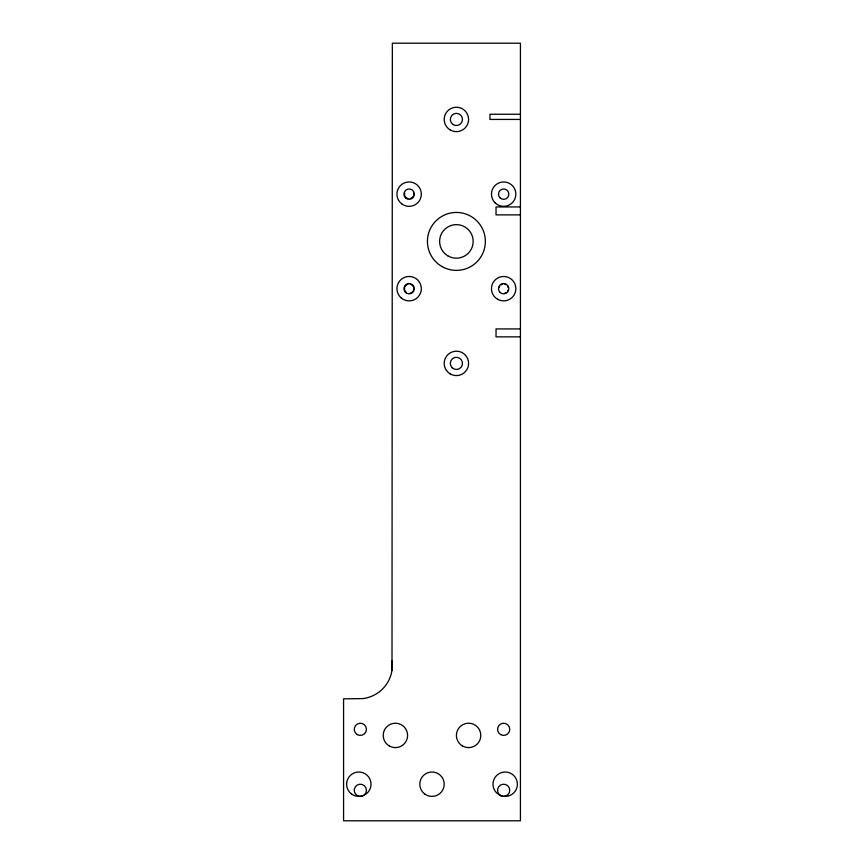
<?xml version="1.0" encoding="UTF-8"?>
<svg xmlns="http://www.w3.org/2000/svg" width="864" height="864" viewBox="0 0 864 864"><rect width="100%" height="100%" fill="white"/><g stroke="black" fill="none" stroke-linecap="round" stroke-linejoin="round"><path stroke-width="1.3" d="M391.997 670.216L392.353 43.2L520.43 43.2L520.43 820.8L343.57 820.8L343.57 698.825L362.642 698.609A33.545 33.545 0 0 0 391.997 670.216L391.997 660.895M520.43 114.253L489.942 114.253L489.942 119.437L520.43 119.437M520.43 206.95L496.033 206.95L496.033 214.877L520.43 214.877M520.43 328.925L496.033 328.925L496.033 336.863L520.43 336.863M502.405 796.079A12.193 12.193 0 0 1 496.055 776.12A12.193 12.193 0 0 1 516.64 780.008A12.193 12.193 0 0 1 503.442 796.284M508.075 289.861A4.579 4.579 0 0 1 507.622 290.963M505.948 292.637A4.579 4.579 0 0 1 504.846 293.101M499.241 287.496A4.579 4.579 0 0 1 499.705 286.394M501.379 284.72A4.579 4.579 0 0 1 502.481 284.256M504.846 284.256A4.579 4.579 0 0 1 505.948 284.72M507.622 286.394A4.579 4.579 0 0 1 508.075 287.496M413.543 192.964A4.579 4.579 0 0 1 413.543 195.329M413.089 196.43A4.579 4.579 0 0 1 410.314 198.569M407.948 198.569A4.579 4.579 0 0 1 405.173 196.43M404.708 195.329A4.579 4.579 0 0 1 404.708 192.964M413.089 290.963A4.579 4.579 0 0 1 412.366 291.913M411.415 292.637A4.579 4.579 0 0 1 410.314 293.101M405.896 291.913A4.579 4.579 0 0 1 405.173 290.963M404.708 289.861A4.579 4.579 0 0 1 404.708 287.496M405.173 286.394A4.579 4.579 0 0 1 407.948 284.256M410.314 284.256A4.579 4.579 0 0 1 413.089 286.394M413.543 287.496A4.579 4.579 0 0 1 413.543 289.861M452.088 367.697A6.102 6.102 0 0 0 462.283 364.964A6.102 6.102 0 0 0 454.82 357.502A6.102 6.102 0 0 0 452.088 367.697M447.692 255.744A16.772 16.772 0 0 0 473.159 241.78A16.772 16.772 0 0 0 448.33 226.703A16.772 16.772 0 0 0 447.692 255.744M389.308 745.978A12.193 12.193 0 0 0 407.603 735.415A12.193 12.193 0 0 0 389.308 724.853A12.193 12.193 0 0 0 389.308 745.978M462.499 745.978A12.193 12.193 0 0 0 480.794 735.415A12.193 12.193 0 0 0 462.499 724.853A12.193 12.193 0 0 0 462.499 745.978M424.591 793.897A12.193 12.193 0 0 0 444.096 785.776A12.193 12.193 0 0 0 427.313 772.945A12.193 12.193 0 0 0 424.591 793.897M351.324 793.832A12.193 12.193 0 0 0 370.894 785.884A12.193 12.193 0 0 0 354.229 772.902A12.193 12.193 0 0 0 351.324 793.832M450.295 130A12.193 12.193 0 0 0 468.59 119.437A12.193 12.193 0 0 0 450.295 108.875A12.193 12.193 0 0 0 450.295 130M450.295 373.95A12.193 12.193 0 0 0 468.59 363.388A12.193 12.193 0 0 0 450.295 352.825A12.193 12.193 0 0 0 450.295 373.95M401.198 297.94A12.193 12.193 0 0 0 421.124 290.909A12.193 12.193 0 0 0 405.076 277.171A12.193 12.193 0 0 0 401.198 297.94M497.567 299.246A12.193 12.193 0 0 0 515.862 288.673A12.193 12.193 0 0 0 497.567 278.111A12.193 12.193 0 0 0 497.567 299.246M495.04 202.77A12.193 12.193 0 0 0 515.441 197.305A12.193 12.193 0 0 0 500.504 182.369A12.193 12.193 0 0 0 495.04 202.77M401.738 203.85A12.193 12.193 0 0 0 421.232 195.696A12.193 12.193 0 0 0 404.428 182.898A12.193 12.193 0 0 0 401.738 203.85M441.914 266.501A28.966 28.966 0 0 0 485.363 241.412A28.966 28.966 0 0 0 441.914 216.324A28.966 28.966 0 0 0 441.914 266.501M357.286 795.593A6.102 6.102 0 0 0 366.433 790.301A6.102 6.102 0 0 0 357.286 785.02A6.102 6.102 0 0 0 357.286 795.593M357.286 734.594A6.102 6.102 0 0 0 366.433 729.313A6.102 6.102 0 0 0 357.286 724.032A6.102 6.102 0 0 0 357.286 734.594M500.612 734.594A6.102 6.102 0 0 0 509.76 729.313A6.102 6.102 0 0 0 500.612 724.032A6.102 6.102 0 0 0 500.612 734.594M500.612 795.593A6.102 6.102 0 0 0 509.76 790.301A6.102 6.102 0 0 0 500.612 785.02A6.102 6.102 0 0 0 500.612 795.593M452.974 124.481A6.102 6.102 0 0 0 462.478 119.88A6.102 6.102 0 0 0 453.74 113.951A6.102 6.102 0 0 0 452.974 124.481M406.534 293.166A5.184 5.184 0 0 0 414.31 288.673A5.184 5.184 0 0 0 406.534 284.191A5.184 5.184 0 0 0 406.534 293.166M499.997 197.813A5.184 5.184 0 0 0 508.669 195.491A5.184 5.184 0 0 0 502.319 189.14A5.184 5.184 0 0 0 499.997 197.813M500.191 292.529A5.184 5.184 0 0 0 508.734 289.753A5.184 5.184 0 0 0 502.06 283.748A5.184 5.184 0 0 0 500.191 292.529M405.464 197.813A5.184 5.184 0 0 0 414.137 195.491A5.184 5.184 0 0 0 407.786 189.14A5.184 5.184 0 0 0 405.464 197.813"/></g></svg>
